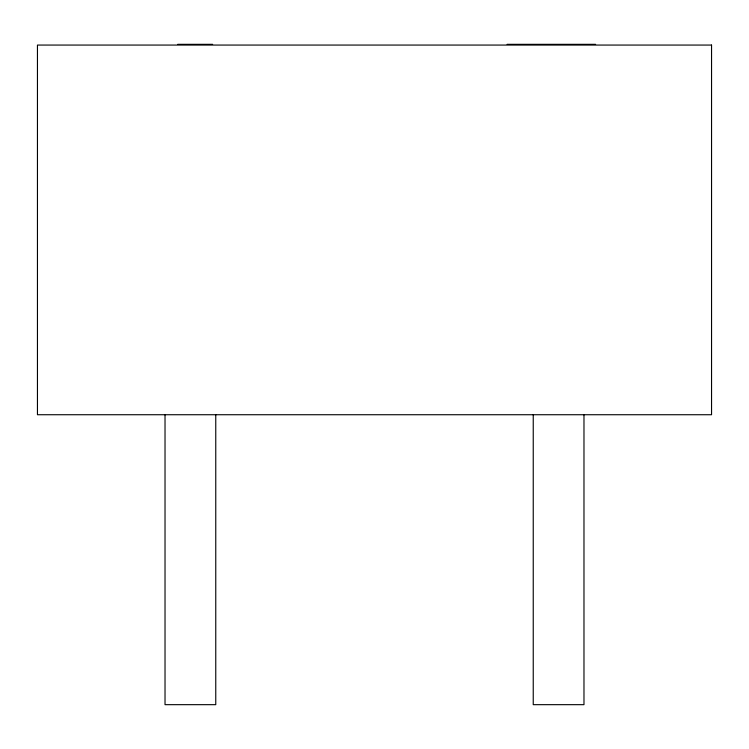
<?xml version="1.0" encoding="UTF-8"?>
<svg xmlns="http://www.w3.org/2000/svg" width="749" height="749" viewBox="0 0 749 749"><rect width="100%" height="100%" fill="white"/><g stroke="black" fill="none" stroke-linecap="round" stroke-linejoin="round"><path stroke-width="1.12" d="M177.719 44.331L212.632 44.331M507.082 44.331L595.605 44.331M583.977 414.731L583.977 704.669L533.241 704.669L533.241 414.731M215.759 414.731L215.759 704.669L165.023 704.669L165.023 414.731M711.55 45.062L37.45 45.062L37.45 414.731L711.55 414.731L711.55 45.062"/></g></svg>
